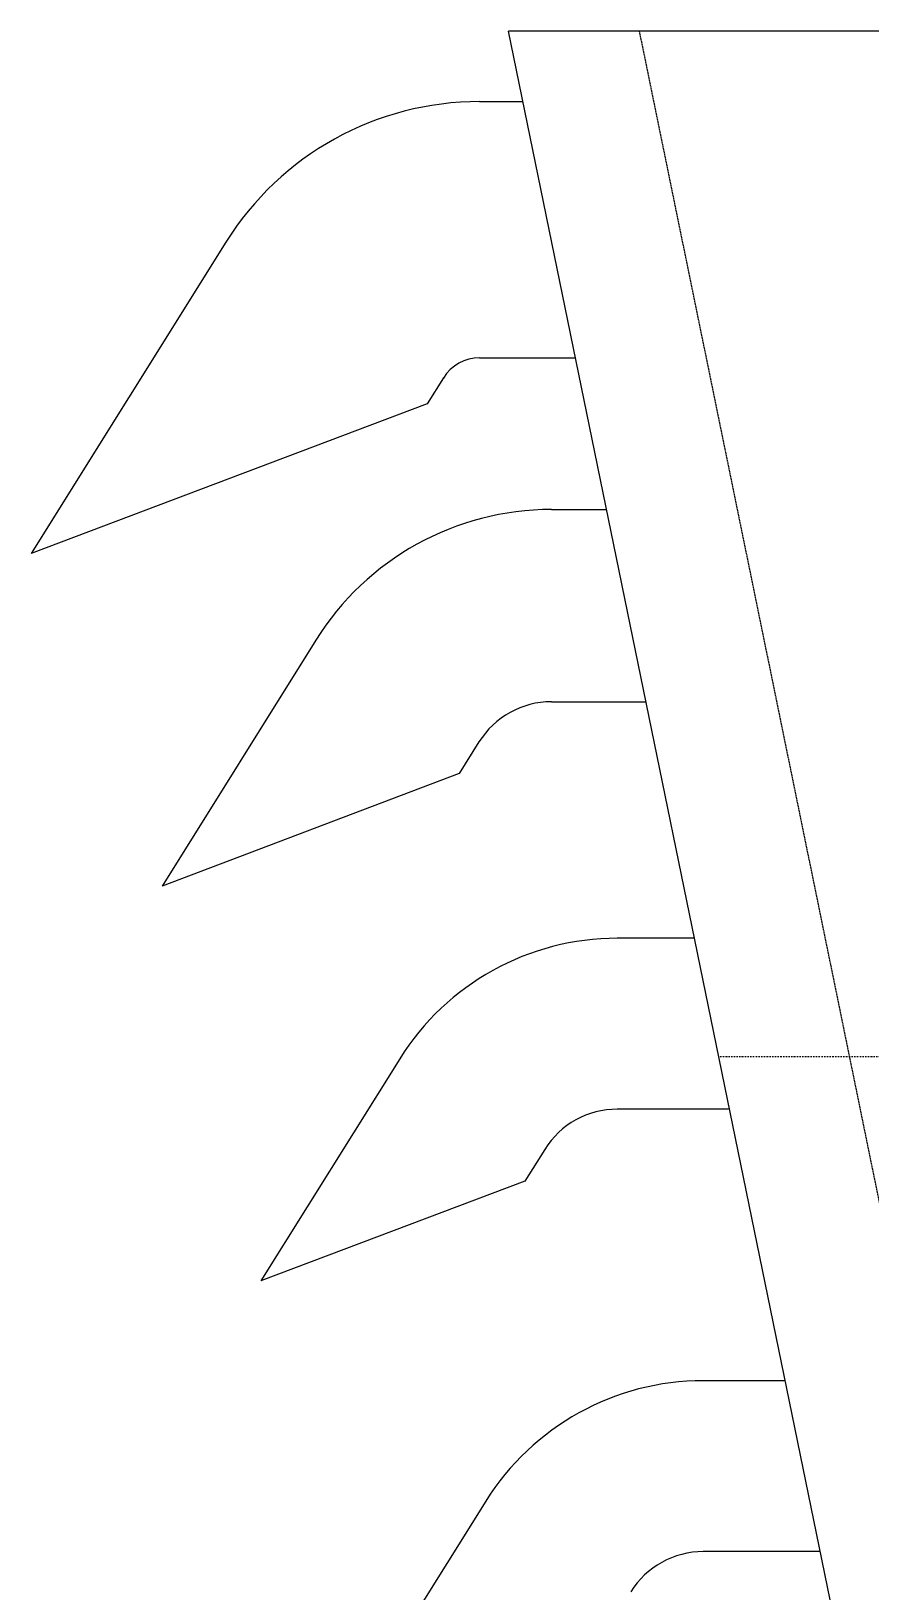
# Model space of a CAD drawing. Header units: millimetres. Extents: x 315178 to 535220, y 80241 to 421603.
# Drawn here: x 395994 to 399922, y 170138 to 177443 of the extents above; entities that cross this region are included whole.
import ezdxf

# ---------------------------------------------------------------- set-up
doc = ezdxf.new("R2010")
doc.units = ezdxf.units.MM
doc.linetypes.add('DASHDOT2', pattern=[12.7, 6.35, -3.175, 0, -3.175])
doc.linetypes.add('HIDDEN2', pattern=[4.7625, 3.175, -1.5875])
for name, color, linetype in [('AUX-013', 7, 'DASHDOT2'), ('DIB-035', 1, 'Continuous'), ('DIB-050', 111, 'Continuous'), ('OCU-035', 1, 'HIDDEN2')]:
    doc.layers.add(name, color=color, linetype=linetype)

msp = doc.modelspace()

# ---------------------------------------------------------------- linework, layer by layer
at = {"layer": 'AUX-013'}
msp.add_line((404727.2, 172643.2), (399210.4, 172643.2), dxfattribs=at)
at = {"layer": 'DIB-035'}
for p, q in [((398091.7, 177114), (398294.7, 177114)), ((396904.4, 176455.8), (395993.6, 174998)), ((398091.7, 175914), (398540.5, 175914)), ((397922.1, 175820), (397846.8, 175699.5)), ((397846.8, 175699.5), (395993.6, 174998)), ((398427.7, 175204.6), (398685.8, 175204.6)), ((397325.2, 174593.4), (396605.9, 173441.9)), ((398427.7, 174304.6), (398870.1, 174304.6)), ((398088.5, 174116.5), (397995.8, 173968)), ((397995.8, 173968), (396605.9, 173441.9)), ((399096.8, 173197.5), (398735.5, 173197.5)), ((397717.9, 172633.4), (397068.1, 171593.4)), ((399260.7, 172397.5), (398735.6, 172397.5)), ((398396.3, 172209.5), (398303.6, 172061)), ((398303.6, 172061), (397068.1, 171593.4)), ((399521, 171126.5), (399137.9, 171126.5)), ((398120.3, 170562.4), (397470.5, 169522.4)), ((399684.9, 170326.5), (399138, 170326.5))]:
    msp.add_line(p, q, dxfattribs=at)
for centre, radius in [((398091.7, 175714), 1400), ((398091.7, 175714), 200), ((398427.7, 173904.6), 1300), ((398427.7, 173904.6), 400), ((398735.6, 171997.5), 1200), ((398735.6, 171997.5), 400), ((399138, 169926.5), 1200), ((399138, 169926.5), 400)]:
    msp.add_arc(centre, radius, 90, 148.00434, dxfattribs=at)
at = {"layer": 'DIB-050'}
for p in [(399847, 169534.8), (407727.2, 177443.2), (407727.2, 177443.2)]:
    msp.add_line(p, (398227.2, 177443.2), dxfattribs=at)
at = {"layer": 'OCU-035'}
msp.add_line((400469.2, 169487.6), (398839.7, 177443.2), dxfattribs=at)

doc.saveas('drawing.dxf')
